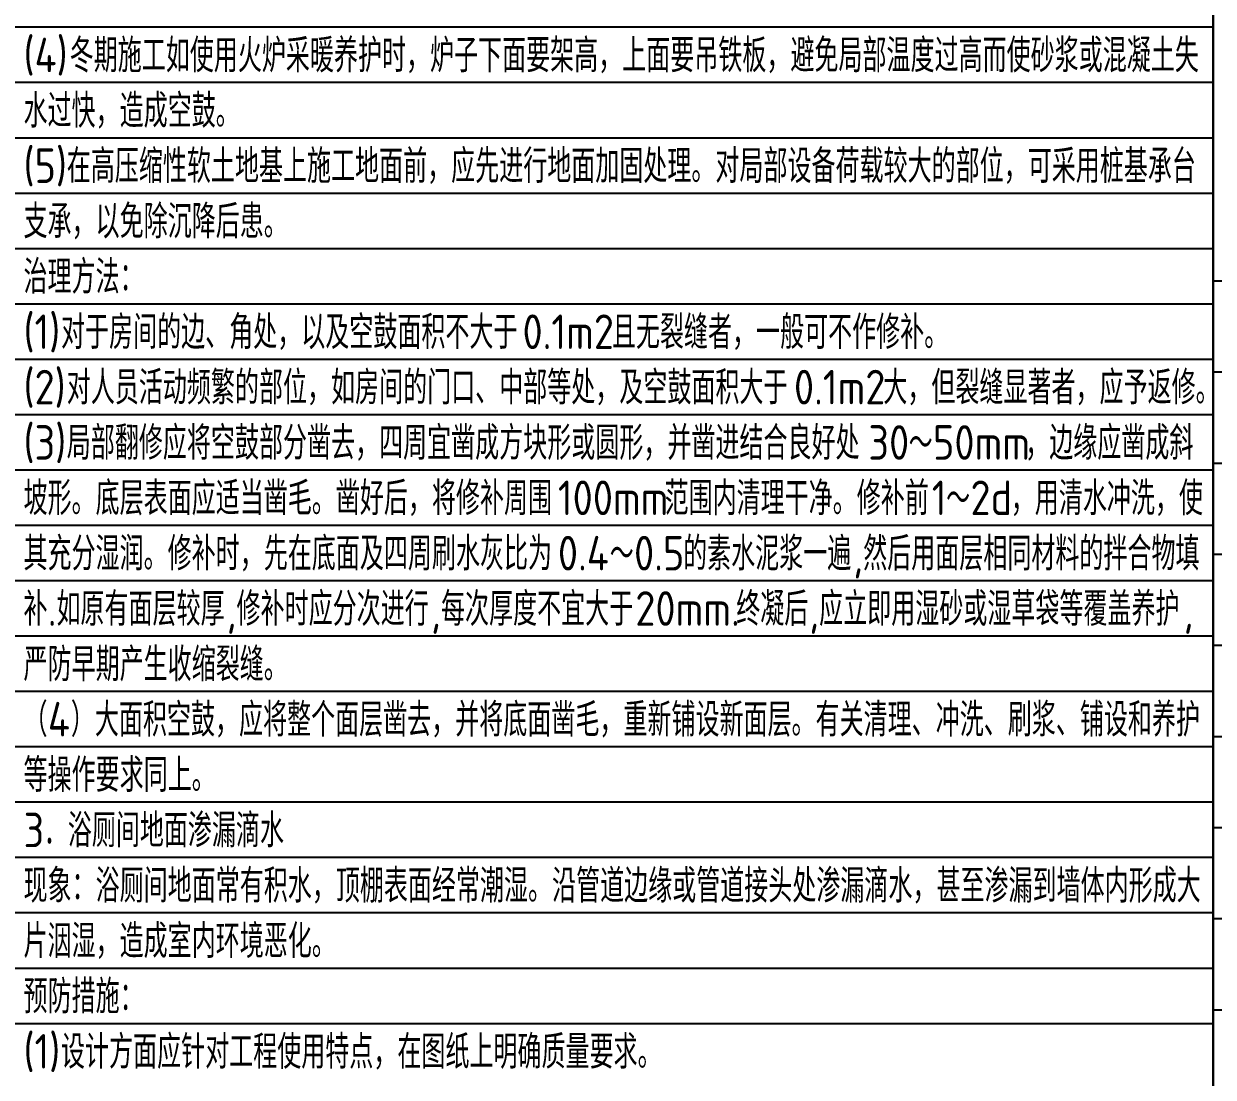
# Model space of a CAD drawing. Extents: x -737978 to 768813, y -372247 to 1140308.
# Drawn here: x 41597 to 58441, y -29236 to -14319 of the extents above; entities that cross this region are included whole.
import ezdxf

# ---------------------------------------------------------------- set-up
doc = ezdxf.new("R2010")
doc.units = 0
doc.header["$LTSCALE"] = 1000
doc.header["$MEASUREMENT"] = 0
doc.layers.get('0').update_dxf_attribs({"linetype": 'CONTINUOUS'})
for name, color, linetype in [('A-ANNO-TABS', 7, 'CONTINUOUS'), ('A-ANNO-TEXT', 7, 'CONTINUOUS'), ('PUB_TITLE', 4, 'CONTINUOUS')]:
    doc.layers.add(name, color=color, linetype=linetype)
doc.styles.add('A-单线字', font='GBENOR', dxfattribs={"bigfont": 'GBCBIG'})

# ---------------------------------------------------------------- blocks, each defined once
blk = doc.blocks.new('A$C447711E7')
at = {"layer": 'A-ANNO-TABS', "color": 8}
for p, q in [((73584, 28100), (100, 28100)), ((73584, 27300), (100, 27300)), ((73584, 26500), (100, 26500)), ((73584, 25700), (100, 25700)), ((73584, 24900), (100, 24900)), ((73584, 24100), (100, 24100)), ((73584, 23300), (100, 23300)), ((73584, 22500), (100, 22500)), ((73584, 21700), (100, 21700)), ((73584, 20900), (100, 20900)), ((73584, 20100), (100, 20100)), ((73584, 19300), (100, 19300)), ((73584, 18500), (100, 18500)), ((73584, 17700), (100, 17700)), ((73584, 16900), (100, 16900)), ((73584, 16100), (100, 16100)), ((73584, 15300), (100, 15300)), ((73584, 14500), (100, 14500)), ((73584, 13700), (100, 13700))]:
    blk.add_line(p, q, dxfattribs=at)
blk.add_lwpolyline([(73584, 54500), (100, 54500), (100, 2500), (73584, 2500)], close=True, dxfattribs=at)
at = {"layer": 'A-ANNO-TEXT', "color": 0, "style": 'A-单线字'}
for s, height, p in [('(4)', 500, (56389, 27450)), ('冬期施工如使用火炉采暖养护时，炉子下面要架高，上面要吊铁板，避免局部温度过高而使砂浆或混凝土失', 482.27, (57056, 27450)), ('水过快，造成空鼓。', 482.3, (56389, 26650)), ('(5)', 500, (56389, 25850)), ('在高压缩性软土地基上施工地面前，应先进行地面加固处理。对局部设备荷载较大的部位，可采用桩基承台', 482.27, (57014, 25850)), ('支承，以免除沉降后患。', 482.27, (56389, 25050)), ('治理方法：', 482.3, (56389, 24250)), ('(1)', 500, (56389, 23450)), ('对于房间的边、角处，以及空鼓面积不大于', 482.27, (56931, 23450)), ('0.1m2', 500, (63601, 23450)), ('且无裂缝者，一般可不作修补。', 482.27, (64893, 23450)), ('(2)', 500, (56389, 22650)), ('对人员活动频繁的部位，如房间的门口、中部等处，及空鼓面积大于', 482.27, (57014, 22650)), ('0.1m2', 500, (67524, 22650)), ('大，但裂缝显著者，应予返修。', 482.27, (68816, 22650)), ('(3)', 500, (56389, 21850)), ('局部翻修应将空鼓部分凿去，四周宜凿成方块形或圆形，并凿进结合良好处', 482.27, (57014, 21850)), ('30', 500, (68599, 21850)), ('50mm', 500, (69533, 21850)), ('，边缘应凿成斜', 482.3, (70867, 21850)), ('～', 482, (69182, 21850)), ('坡形。底层表面应适当凿毛。凿好后，将修补周围', 482.27, (56389, 21050)), ('100mm', 500, (64112, 21050)), ('范围内清理干净。修补前', 482.27, (65654, 21050)), ('1', 500, (69516, 21050)), ('2d', 500, (70075, 21050)), ('，用清水冲洗，使', 482.3, (70658, 21050)), ('～', 482, (69724, 21050)), ('其充分湿润。修补时，先在底面及四周刷水灰比为', 482.27, (56389, 20250)), ('0.4', 500, (64112, 20250)), ('0.5', 500, (65213, 20250)), ('的素水泥浆一遍', 482.3, (65922, 20250)), ('然后用面层相同材料的拌合物填', 482.27, (68525, 20250)), ('～', 482, (64862, 20250)), (',', 500, (68379, 20250)), ('补', 482, (56389, 19450)), ('如原有面层较厚', 482.3, (56865, 19450)), ('修补时应分次进行', 482.3, (59468, 19450)), ('每次厚度不宜大于', 482.3, (62423, 19450)), ('20mm.', 500, (65231, 19450)), ('终凝后', 482.3, (66690, 19450)), ('应立即用湿砂或湿草袋等覆盖养护', 482.27, (67889, 19450)), ('.', 500, (56740, 19450)), (',', 500, (59323, 19450)), (',', 500, (62277, 19450)), (',', 500, (67743, 19450)), (',', 500, (73155, 19450)), ('严防早期产生收缩裂缝。', 482.27, (56389, 18650)), ('（', 482, (56389, 17850)), ('4', 500, (56740, 17850)), ('）大面积空鼓，应将整个面层凿去，并将底面凿毛，重新铺设新面层。有关清理、冲洗、刷浆、铺设和养护', 482.27, (57073, 17850)), ('等操作要求同上。', 482.3, (56389, 17050)), ('3', 500, (56389, 16250)), ('．浴厕间地面渗漏滴水', 482.3, (56681, 16250)), ('现象：浴厕间地面常有积水，顶棚表面经常潮湿。沿管道边缘或管道接头处渗漏滴水，甚至渗漏到墙体内形成大', 482.27, (56389, 15450)), ('片洇湿，造成室内环境恶化。', 482.27, (56389, 14650)), ('预防措施：', 482.3, (56389, 13850)), ('(1)', 500, (56389, 13050)), ('设计方面应针对工程使用特点，在图纸上明确质量要求。', 482.27, (56931, 13050))]:
    blk.add_text(s, height=height, dxfattribs=at).set_placement(p)
blk = doc.blocks.new('TQ1')
at = {"layer": 'PUB_TITLE'}
for p, q in [((-49855, -401955), (-43855, -401955)), ((-49855, -402855), (-43855, -402855)), ((-49855, -403755), (-43855, -403755)), ((-49855, -404655), (-43855, -404655)), ((-49855, -405555), (-43855, -405555)), ((-49855, -407355), (-43855, -407355)), ((-49855, -408255), (-43855, -408255))]:
    blk.add_line(p, q, dxfattribs=at)
at = {"layer": 'PUB_TITLE', "const_width": 20}
for points in [[(-49855, -378414), (-49855, -418455)], [(-49855, -401055), (-43855, -401055)], [(-49855, -406455), (-43855, -406455)]]:
    blk.add_lwpolyline(points, dxfattribs=at)

msp = doc.modelspace()

# ---------------------------------------------------------------- block references
for name, p, xscale, yscale, zscale in [('TQ1', (129908.5, 556956.1), 1.433507481003284, 1.433507481003284, 1.433507481003284), ('A$C447711E7', (-13655.6, -41901), 0.9797893570066735, 0.9797893570066735, 0.9797893570066735)]:
    msp.add_blockref(name, p, dxfattribs=dict(xscale=xscale, yscale=yscale, zscale=zscale))

doc.saveas('drawing.dxf')
